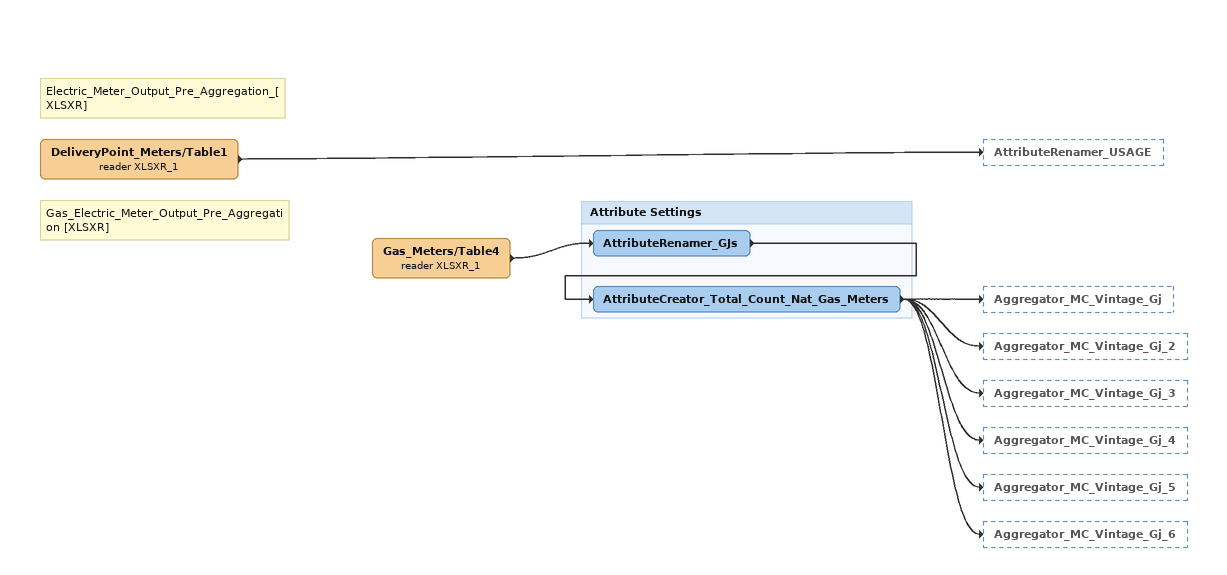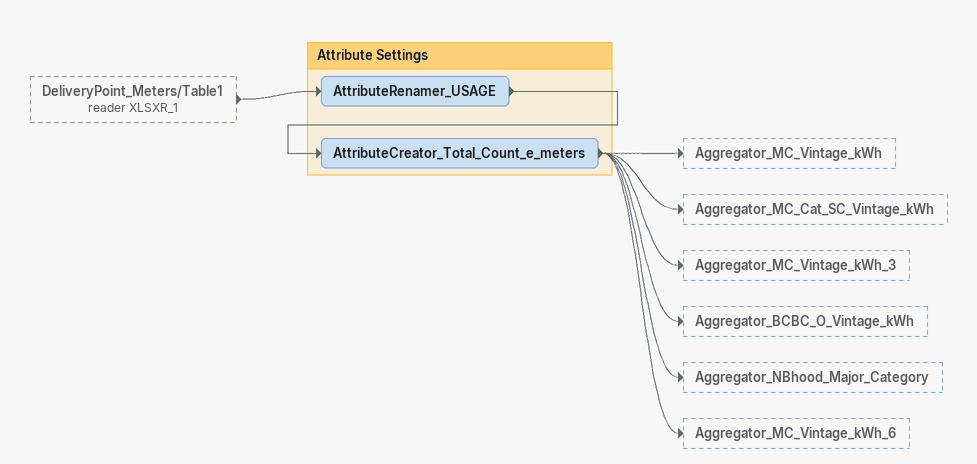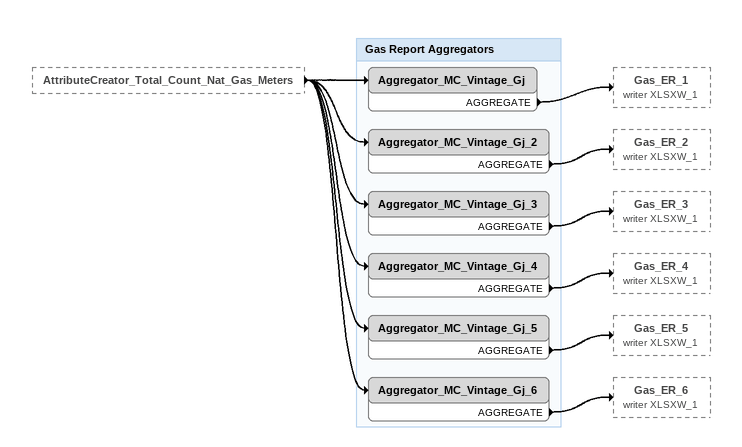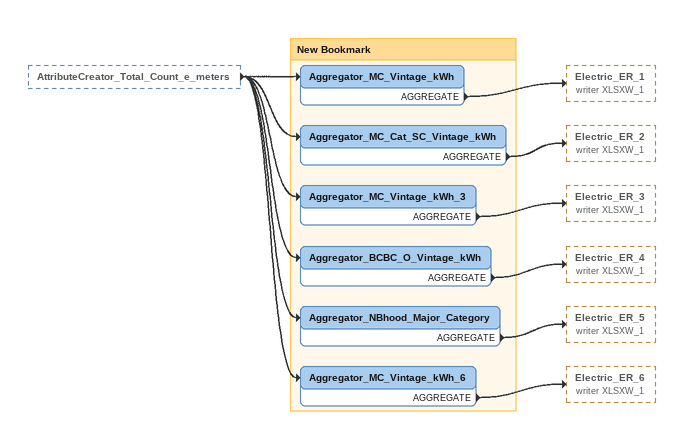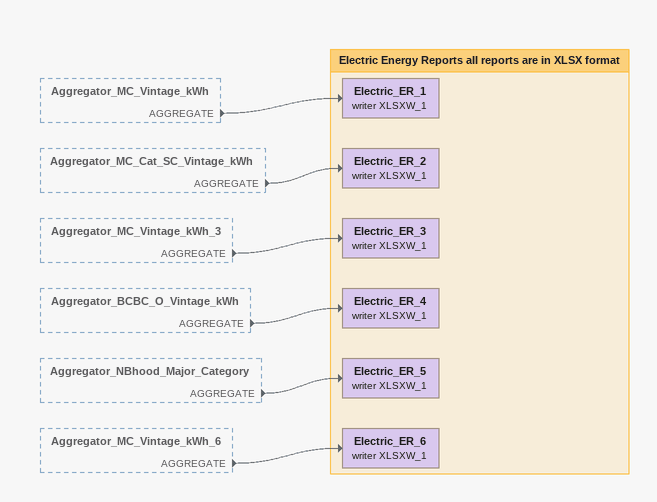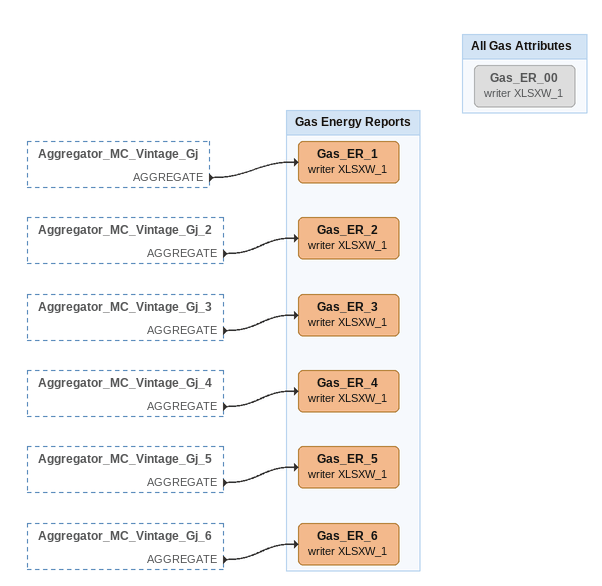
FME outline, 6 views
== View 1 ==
Note: Electric_Meter_Output_Pre_Aggregation_[XLSXR]
DeliveryPoint_Meters/Table1 (reader XLSXR_1)
    -> AttributeRenamer_USAGE
Note: Gas_Electric_Meter_Output_Pre_Aggregation [XLSXR]
Gas_Meters/Table4 (reader XLSXR_1)
    -> AttributeRenamer_GJs

Bookmark: Attribute Settings
AttributeRenamer_GJs
    -> AttributeCreator_Total_Count_Nat_Gas_Meters
AttributeCreator_Total_Count_Nat_Gas_Meters
    -> Aggregator_MC_Vintage_Gj
    -> Aggregator_MC_Vintage_Gj_2
    -> Aggregator_MC_Vintage_Gj_3
    -> Aggregator_MC_Vintage_Gj_4
    -> Aggregator_MC_Vintage_Gj_5
    -> Aggregator_MC_Vintage_Gj_6

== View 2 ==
DeliveryPoint_Meters/Table1 (reader XLSXR_1) [outside]
    -> AttributeRenamer_USAGE

Bookmark: Attribute Settings
AttributeRenamer_USAGE
    -> AttributeCreator_Total_Count_e_meters
AttributeCreator_Total_Count_e_meters
    -> Aggregator_MC_Vintage_kWh
    -> Aggregator_MC_Cat_SC_Vintage_kWh
    -> Aggregator_MC_Vintage_kWh_3
    -> Aggregator_BCBC_O_Vintage_kWh
    -> Aggregator_NBhood_Major_Category
    -> Aggregator_MC_Vintage_kWh_6

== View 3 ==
AttributeCreator_Total_Count_Nat_Gas_Meters [outside]
    -> Aggregator_MC_Vintage_Gj
    -> Aggregator_MC_Vintage_Gj_2
    -> Aggregator_MC_Vintage_Gj_3
    -> Aggregator_MC_Vintage_Gj_4
    -> Aggregator_MC_Vintage_Gj_5
    -> Aggregator_MC_Vintage_Gj_6

Bookmark: Gas Report Aggregators
Aggregator_MC_Vintage_Gj
    AGGREGATE -> Gas_ER_1 (writer XLSXW_1)
Aggregator_MC_Vintage_Gj_2
    AGGREGATE -> Gas_ER_2 (writer XLSXW_1)
Aggregator_MC_Vintage_Gj_3
    AGGREGATE -> Gas_ER_3 (writer XLSXW_1)
Aggregator_MC_Vintage_Gj_4
    AGGREGATE -> Gas_ER_4 (writer XLSXW_1)
Aggregator_MC_Vintage_Gj_5
    AGGREGATE -> Gas_ER_5 (writer XLSXW_1)
Aggregator_MC_Vintage_Gj_6
    AGGREGATE -> Gas_ER_6 (writer XLSXW_1)

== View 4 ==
AttributeCreator_Total_Count_e_meters [outside]
    -> Aggregator_MC_Vintage_kWh
    -> Aggregator_MC_Cat_SC_Vintage_kWh
    -> Aggregator_MC_Vintage_kWh_3
    -> Aggregator_BCBC_O_Vintage_kWh
    -> Aggregator_NBhood_Major_Category
    -> Aggregator_MC_Vintage_kWh_6

Bookmark: New Bookmark
Aggregator_MC_Vintage_kWh
    AGGREGATE -> Electric_ER_1 (writer XLSXW_1)
Aggregator_MC_Cat_SC_Vintage_kWh
    AGGREGATE -> Electric_ER_2 (writer XLSXW_1)
Aggregator_MC_Vintage_kWh_3
    AGGREGATE -> Electric_ER_3 (writer XLSXW_1)
Aggregator_BCBC_O_Vintage_kWh
    AGGREGATE -> Electric_ER_4 (writer XLSXW_1)
Aggregator_NBhood_Major_Category
    AGGREGATE -> Electric_ER_5 (writer XLSXW_1)
Aggregator_MC_Vintage_kWh_6
    AGGREGATE -> Electric_ER_6 (writer XLSXW_1)

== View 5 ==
Aggregator_MC_Vintage_kWh [outside]
    AGGREGATE -> Electric_ER_1 (writer XLSXW_1)
Aggregator_MC_Cat_SC_Vintage_kWh [outside]
    AGGREGATE -> Electric_ER_2 (writer XLSXW_1)
Aggregator_MC_Vintage_kWh_3 [outside]
    AGGREGATE -> Electric_ER_3 (writer XLSXW_1)
Aggregator_BCBC_O_Vintage_kWh [outside]
    AGGREGATE -> Electric_ER_4 (writer XLSXW_1)
Aggregator_NBhood_Major_Category [outside]
    AGGREGATE -> Electric_ER_5 (writer XLSXW_1)
Aggregator_MC_Vintage_kWh_6 [outside]
    AGGREGATE -> Electric_ER_6 (writer XLSXW_1)

Bookmark: Electric Energy Reports all reports are in XLSX format
Electric_ER_1 (writer XLSXW_1)
Electric_ER_2 (writer XLSXW_1)
Electric_ER_3 (writer XLSXW_1)
Electric_ER_4 (writer XLSXW_1)
Electric_ER_5 (writer XLSXW_1)
Electric_ER_6 (writer XLSXW_1)

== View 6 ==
Aggregator_MC_Vintage_Gj [outside]
    AGGREGATE -> Gas_ER_1 (writer XLSXW_1)
Aggregator_MC_Vintage_Gj_2 [outside]
    AGGREGATE -> Gas_ER_2 (writer XLSXW_1)
Aggregator_MC_Vintage_Gj_3 [outside]
    AGGREGATE -> Gas_ER_3 (writer XLSXW_1)
Aggregator_MC_Vintage_Gj_4 [outside]
    AGGREGATE -> Gas_ER_4 (writer XLSXW_1)
Aggregator_MC_Vintage_Gj_5 [outside]
    AGGREGATE -> Gas_ER_5 (writer XLSXW_1)
Aggregator_MC_Vintage_Gj_6 [outside]
    AGGREGATE -> Gas_ER_6 (writer XLSXW_1)

Bookmark: Gas Energy Reports
Gas_ER_1 (writer XLSXW_1)
Gas_ER_2 (writer XLSXW_1)
Gas_ER_3 (writer XLSXW_1)
Gas_ER_4 (writer XLSXW_1)
Gas_ER_5 (writer XLSXW_1)
Gas_ER_6 (writer XLSXW_1)

Bookmark: All Gas Attributes
Gas_ER_00 (writer XLSXW_1) [off]
